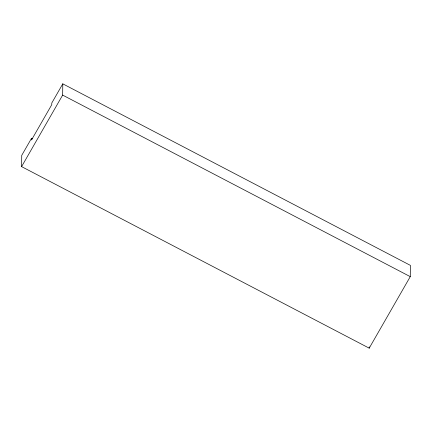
<?xml version="1.0" encoding="UTF-8"?>
<svg xmlns="http://www.w3.org/2000/svg" width="432" height="432" viewBox="0 0 432 432"><rect width="100%" height="100%" fill="white"/><g stroke="black" fill="none" stroke-linecap="round" stroke-linejoin="round"><path stroke-width="0.65" d="M31.531 138.294L31.514 139.968L51.759 104.695L51.781 103.016L62.791 83.835L410.4 265.383L410.265 276.642L369.209 348.165L21.6 166.617L21.735 155.358L31.531 138.294L32.724 138.915M21.6 166.617L62.651 95.094L62.791 83.835M369.209 348.165L369.225 346.842M62.651 95.094L410.265 276.642"/></g></svg>
